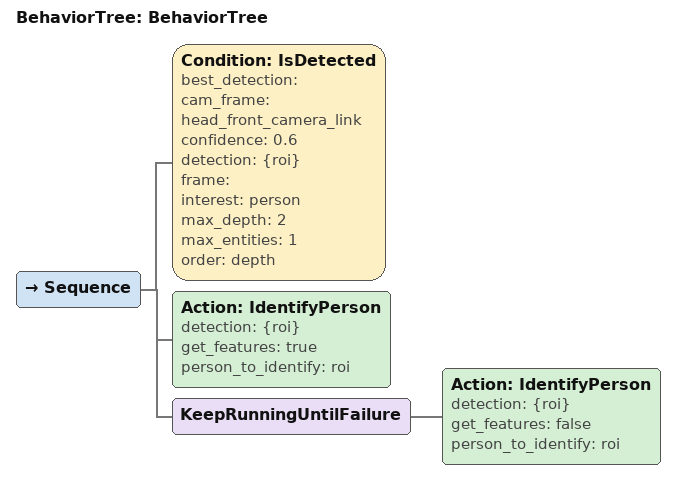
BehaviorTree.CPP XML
<?xml version="1.0"?>
<root main_tree_to_execute="BehaviorTree">
    <BehaviorTree ID="BehaviorTree">
        <Sequence>
            <Condition ID="IsDetected" best_detection="" cam_frame="head_front_camera_link" confidence="0.6" detection="{roi}" frame="" interest="person" max_depth="2" max_entities="1" order="depth"/>
            <Action ID="IdentifyPerson" detection="{roi}" get_features="true" person_to_identify="roi"/>
            <KeepRunningUntilFailure>
                <Action ID="IdentifyPerson" detection="{roi}" get_features="false" person_to_identify="roi"/>
            </KeepRunningUntilFailure>
        </Sequence>
    </BehaviorTree>
</root>
